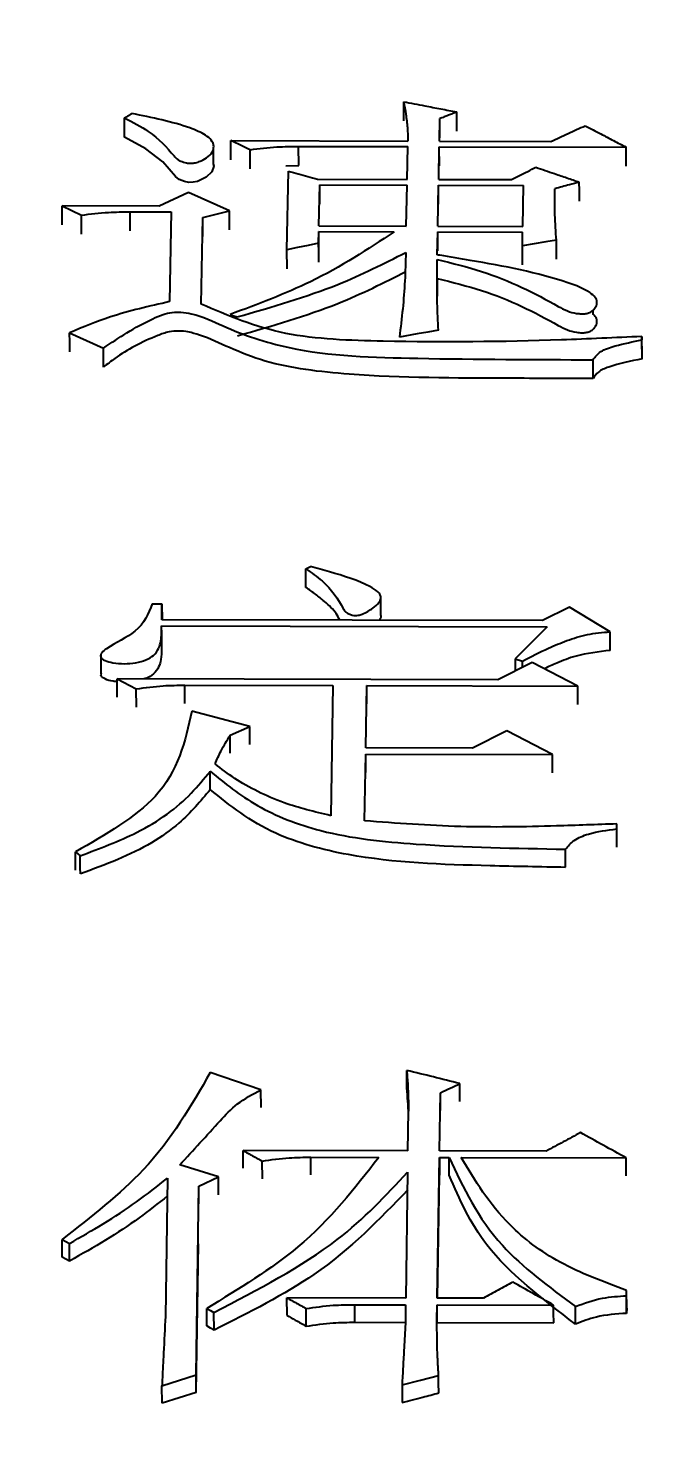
# Model space of a CAD drawing. Header units: millimetres. Extents: x 2312 to 3992, y 755 to 1943.
# Drawn here: x 2740.99 to 2743.56, y 1727.97 to 1733.6 of the extents above; entities that cross this region are included whole.
import ezdxf

# ---------------------------------------------------------------- set-up
doc = ezdxf.new("R2010")
doc.units = ezdxf.units.MM
doc.layers.add('标注', color=3, linetype='Continuous', lineweight=13)
doc.styles.add('SLDTEXTSTYLE1', font='txt.shx', dxfattribs={"width": 0.7, "bigfont": 'gbcbig.shx'})
doc.dimstyles.new('SLDDIMSTYLE12$0', dxfattribs={"dimtxt": 12, "dimasz": 10, "dimexe": 0, "dimexo": 0.0625, "dimgap": 0.875, "dimtad": 1, "dimdec": 1, "dimlfac": 1.8, "dimrnd": 1e-09, "dimzin": 12, "dimdsep": 46, "dimtxsty": 'SLDTEXTSTYLE1', "dimcen": 0.09, "dimdle": 8.16, "dimclrd": 3, "dimclre": 3, "dimadec": 0, "dimazin": 3, "dimtfac": 1, "dimtdec": 1, "dimtofl": 0, "dimtmove": 0, "dimatfit": 3, "dimfxl": 0, "dimfrac": 2, "dimtolj": 1, "dimlwd": 5, "dimlwe": 5, "dimarcsym": 0})

# ---------------------------------------------------------------- blocks, each defined once
blk = doc.blocks.new('*D45')
at = {"layer": 'Defpoints', "color": 0, "transparency": 16777216}
for p in [(2923.8087, 1855.6408), (2923.8087, 1839.6737), (2684.6011, 1694.1345)]:
    blk.add_point(p, dxfattribs=at)
at = {"layer": '标注', "color": 3, "lineweight": 5, "transparency": 16777216}
blk.add_line((2684.6011, 1694.197), (2684.6011, 1855.6408), dxfattribs=at)
at = {"layer": '标注', "color": 3, "linetype": 'Continuous', "lineweight": 5, "transparency": 16777216}
for p, q in [((2694.6011, 1855.6408), (2913.8087, 1855.6408)), ((2923.8087, 1839.7362), (2923.8087, 1855.6408))]:
    blk.add_line(p, q, dxfattribs=at)
at = {"layer": '标注', "color": 3, "transparency": 16777216}
for points in [[(2694.6011, 1857.3075), (2694.6011, 1853.9742), (2684.6011, 1855.6408)], [(2913.8087, 1857.3075), (2913.8087, 1853.9742), (2923.8087, 1855.6408)]]:
    blk.add_solid(points, dxfattribs=at)
at = {"layer": '标注', "color": 0, "transparency": 16777216, "insert": (2804.2049, 1867.9444), "char_height": 10, "attachment_point": 5, "style": 'SLDTEXTSTYLE1'}
blk.add_mtext('\\A1;{\\H2.28571x;290}', dxfattribs=at)

msp = doc.modelspace()

# ---------------------------------------------------------------- linework, layer by layer
at = {"color": 7, "linetype": 'Continuous', "lineweight": 25}
for p, q in [((2741.3797, 1733.1624), (2741.3794, 1733.2396)), ((2742.6433, 1733.1468), (2742.645, 1733.2369)), ((2741.7367, 1733.1279), (2741.7366, 1733.133)), ((2741.7369, 1733.0558), (2741.7367, 1733.1228)), ((2741.8061, 1733.1486), (2742.5168, 1733.1471)), ((2741.8064, 1733.0719), (2741.8061, 1733.1486)), ((2741.8836, 1733.0356), (2741.8833, 1733.1123)), ((2742.0783, 1733.1254), (2742.5164, 1733.1245)), ((2742.0786, 1733.0484), (2742.0783, 1733.1254)), ((2742.5139, 1732.993), (2742.5164, 1733.1245)), ((2742.6405, 1732.9927), (2742.6429, 1733.1242)), ((2742.6429, 1733.1242), (2743.3925, 1733.1226)), ((2742.6432, 1733.0475), (2742.6429, 1733.1242)), ((2742.6433, 1733.1468), (2743.0912, 1733.1458)), ((2742.0271, 1733.0471), (2742.0786, 1733.0484)), ((2742.0317, 1732.71), (2742.0375, 1733.0258)), ((2742.1537, 1732.9938), (2742.5139, 1732.993)), ((2741.6368, 1732.9402), (2741.5189, 1732.8857)), ((2741.8009, 1732.8667), (2741.6368, 1732.9402)), ((2742.16, 1732.8064), (2742.1631, 1732.971)), ((2742.1631, 1732.971), (2742.5135, 1732.9702)), ((2742.1634, 1732.8945), (2742.1631, 1732.971)), ((2742.5105, 1732.8056), (2742.5135, 1732.9702)), ((2742.6371, 1732.8053), (2742.6401, 1732.9699)), ((2742.6401, 1732.9699), (2742.9808, 1732.9692)), ((2742.6404, 1732.8935), (2742.6401, 1732.9699)), ((2742.6405, 1732.9927), (2742.9325, 1732.9921)), ((2742.9778, 1732.8046), (2742.9808, 1732.9692)), ((2741.1295, 1732.8865), (2741.2068, 1732.8497)), ((2741.5189, 1732.8857), (2741.1295, 1732.8865)), ((2741.1298, 1732.8102), (2741.1295, 1732.8865)), ((2741.2071, 1732.7735), (2741.2068, 1732.8497)), ((2741.4017, 1732.863), (2741.5672, 1732.8627)), ((2741.402, 1732.7863), (2741.4017, 1732.863)), ((2741.5672, 1732.8627), (2741.5607, 1732.5025)), ((2741.6871, 1732.4929), (2741.6933, 1732.8395)), ((2741.6933, 1732.8395), (2741.8009, 1732.8667)), ((2742.1588, 1732.7374), (2742.1596, 1732.7834)), ((2742.1596, 1732.7834), (2742.4613, 1732.7827)), ((2742.1599, 1732.7072), (2742.1596, 1732.7834)), ((2742.16, 1732.8064), (2742.5105, 1732.8056)), ((2742.635, 1732.6902), (2742.6366, 1732.7824)), ((2742.6366, 1732.7824), (2742.9774, 1732.7816)), ((2742.6369, 1732.7062), (2742.6366, 1732.7824)), ((2742.6371, 1732.8053), (2742.9778, 1732.8046)), ((2742.9764, 1732.7264), (2742.9774, 1732.7816)), ((2742.9767, 1732.6503), (2742.9764, 1732.7264)), ((2742.032, 1732.634), (2742.0317, 1732.71)), ((2742.6349, 1732.5953), (2742.6345, 1732.5238)), ((2743.2598, 1732.5274), (2743.2598, 1732.5296)), ((2743.2601, 1732.4535), (2743.26, 1732.4686)), ((2741.1593, 1732.3772), (2741.2945, 1732.3159)), ((2743.4566, 1732.3628), (2743.4564, 1732.3488)), ((2743.4567, 1732.2733), (2743.4564, 1732.3488)), ((2743.4569, 1732.2874), (2743.4566, 1732.3628)), ((2741.2948, 1732.24), (2741.2945, 1732.3159)), ((2743.2606, 1732.1935), (2743.2603, 1732.2693)), ((2742.1067, 1731.4302), (2742.1263, 1731.4398)), ((2742.4085, 1731.243), (2742.4081, 1731.3174)), ((2741.491, 1731.2895), (2741.5299, 1731.2894)), ((2741.5288, 1731.2255), (2741.5299, 1731.2894)), ((2741.5299, 1731.2894), (2741.5302, 1731.2255)), ((2743.1652, 1731.2761), (2743.0572, 1731.2222)), ((2743.3291, 1731.1773), (2743.1652, 1731.2761)), ((2741.5284, 1731.2009), (2743.0763, 1731.1976)), ((2743.0572, 1731.2222), (2741.5288, 1731.2255)), ((2743.0763, 1731.1976), (2742.9476, 1731.0694)), ((2741.5294, 1731.1096), (2741.5291, 1731.1834)), ((2743.3295, 1731.1029), (2743.3291, 1731.1773)), ((2741.2844, 1731.0847), (2741.2847, 1731.0111)), ((2743.0155, 1731.0544), (2742.8781, 1730.9852)), ((2742.9476, 1731.0694), (2742.9767, 1731.0595)), ((2743.1989, 1730.9597), (2743.0155, 1731.0544)), ((2741.3497, 1730.9886), (2741.4269, 1730.9486)), ((2742.8781, 1730.9852), (2741.3497, 1730.9886)), ((2741.35, 1730.9145), (2741.3497, 1730.9886)), ((2741.4272, 1730.8751), (2741.4269, 1730.9486)), ((2741.6218, 1730.9631), (2742.2157, 1730.9618)), ((2741.6222, 1730.8891), (2741.6218, 1730.9631)), ((2742.2157, 1730.9618), (2742.2072, 1730.4394)), ((2742.3479, 1730.7117), (2742.352, 1730.9615)), ((2742.352, 1730.9615), (2743.1989, 1730.9597)), ((2741.882, 1730.7979), (2741.6493, 1730.8584)), ((2741.8035, 1730.763), (2741.882, 1730.7979)), ((2741.8039, 1730.6897), (2741.8035, 1730.763)), ((2742.9136, 1730.7806), (2742.7762, 1730.7107)), ((2743.0971, 1730.6849), (2742.9136, 1730.7806)), ((2742.3431, 1730.4188), (2742.3475, 1730.6865)), ((2742.3475, 1730.6865), (2743.0971, 1730.6849)), ((2742.7762, 1730.7107), (2742.3479, 1730.7117)), ((2741.7237, 1730.5439), (2741.7233, 1730.6175)), ((2743.3551, 1730.3861), (2743.3554, 1730.4064)), ((2743.3558, 1730.3335), (2743.3554, 1730.4064)), ((2743.3554, 1730.3132), (2743.3551, 1730.3861)), ((2741.1826, 1730.2941), (2741.2018, 1730.2787)), ((2741.1829, 1730.2209), (2741.1826, 1730.2941)), ((2741.927, 1729.3396), (2741.7237, 1729.4086)), ((2741.9274, 1729.268), (2741.927, 1729.3396)), ((2742.6438, 1729.0943), (2742.6473, 1729.3275)), ((2742.5172, 1729.0946), (2742.5196, 1729.2538)), ((2742.5172, 1729.0946), (2741.8552, 1729.096)), ((2741.8556, 1729.0246), (2741.8552, 1729.096)), ((2741.9329, 1728.9819), (2741.9325, 1729.0533)), ((2742.1274, 1729.0688), (2742.3999, 1729.0682)), ((2742.1278, 1728.9974), (2742.1274, 1729.0688)), ((2742.635, 1728.5034), (2742.6434, 1729.0677)), ((2742.6434, 1729.0677), (2742.6823, 1729.0676)), ((2743.0721, 1729.0934), (2742.6438, 1729.0943)), ((2742.731, 1729.0675), (2743.393, 1729.0661)), ((2741.7563, 1728.9896), (2741.6012, 1729.038)), ((2742.5159, 1729.0093), (2742.5084, 1728.5037)), ((2742.6364, 1728.5034), (2742.6438, 1728.9963)), ((2741.5518, 1728.9848), (2741.5435, 1728.4298)), ((2741.6666, 1728.1949), (2741.6778, 1728.9524)), ((2741.6778, 1728.9524), (2741.7563, 1728.9896)), ((2741.1298, 1728.6681), (2741.1294, 1728.7391)), ((2741.1295, 1728.739), (2741.1584, 1728.7228)), ((2741.6671, 1728.1247), (2741.6759, 1728.7216)), ((2741.1588, 1728.6519), (2741.1299, 1728.6681)), ((2742.5084, 1728.5037), (2742.0314, 1728.5047)), ((2742.0318, 1728.4341), (2742.0314, 1728.5047)), ((2742.8199, 1728.503), (2742.635, 1728.5034)), ((2743.3945, 1728.5126), (2743.3948, 1728.5343)), ((2743.3949, 1728.442), (2743.3945, 1728.5126)), ((2743.3952, 1728.4636), (2743.3948, 1728.5343)), ((2741.7098, 1728.3915), (2741.7094, 1728.4621)), ((2741.7388, 1728.3751), (2741.7384, 1728.4457)), ((2742.109, 1728.3906), (2742.1086, 1728.4611)), ((2742.3036, 1728.477), (2742.508, 1728.4766)), ((2742.304, 1728.4064), (2742.3036, 1728.477)), ((2742.508, 1728.4766), (2742.5069, 1728.4005)), ((2742.6337, 1728.4165), (2742.6346, 1728.4763)), ((2742.6346, 1728.4763), (2743.1018, 1728.4753)), ((2742.635, 1728.4057), (2742.6346, 1728.4763)), ((2743.1898, 1728.399), (2743.1894, 1728.4697)), ((2743.3952, 1728.4636), (2743.3949, 1728.442)), ((2742.304, 1728.4064), (2742.507, 1728.406)), ((2742.635, 1728.4057), (2743.1022, 1728.4047)), ((2741.5297, 1728.1514), (2741.6666, 1728.1949)), ((2741.5301, 1728.0812), (2741.5297, 1728.1514)), ((2741.6671, 1728.1247), (2741.5301, 1728.0812))]:
    msp.add_line(p, q, dxfattribs=at)
at = {"color": 7, "linetype": 'Continuous', "lineweight": 25, "flags": 128}
for points in [[(2742.5006, 1733.2275), (2742.5004, 1733.2705), (2742.5003, 1733.3045)], [(2742.6453, 1733.16), (2742.6452, 1733.2029), (2742.645, 1733.2369)], [(2742.714, 1733.1868), (2742.7138, 1733.2297), (2742.7137, 1733.2637)], [(2741.7347, 1733.0552), (2741.7378, 1733.0461), (2741.7304, 1733.0234), (2741.7069, 1733.0016), (2741.6719, 1732.9849), (2741.6557, 1732.9814), (2741.638, 1732.9811), (2741.6201, 1732.9844), (2741.5991, 1732.9928), (2741.5839, 1733.0044), (2741.5336, 1733.0641), (2741.4645, 1733.1156), (2741.3797, 1733.1624), (2741.3797, 1733.1624)], [(2743.3928, 1733.0459), (2743.3927, 1733.0887), (2743.3925, 1733.1226)], [(2743.1074, 1732.8788), (2743.1072, 1732.9214), (2743.1071, 1732.9553)], [(2743.2053, 1732.9059), (2743.2051, 1732.9485), (2743.205, 1732.9824)], [(2741.6936, 1732.7633), (2741.6935, 1732.8057), (2741.6933, 1732.8395)], [(2741.8012, 1732.7905), (2741.8011, 1732.833), (2741.8009, 1732.8667)], [(2742.1588, 1732.7374), (2742.1171, 1732.7284), (2742.0744, 1732.7192), (2742.0317, 1732.71)], [(2742.1591, 1732.6613), (2742.1589, 1732.7037), (2742.1588, 1732.7374)], [(2743.1131, 1732.7491), (2743.0701, 1732.742), (2743.0232, 1732.7342), (2742.9764, 1732.7264)], [(2743.1134, 1732.6726), (2743.1132, 1732.7154), (2743.1131, 1732.7491)], [(2742.6349, 1732.5958), (2742.6349, 1732.6165), (2742.6348, 1732.6377), (2742.6346, 1732.6717)], [(2741.8031, 1732.4506), (2741.8177, 1732.4459), (2741.8321, 1732.4413)], [(2741.1596, 1732.3017), (2741.1595, 1732.3204), (2741.1595, 1732.3396), (2741.1593, 1732.3772)], [(2742.6393, 1732.388), (2742.5965, 1732.3804), (2742.5537, 1732.3728), (2742.483, 1732.3603)], [(2742.1071, 1731.3554), (2742.107, 1731.3815), (2742.1068, 1731.4058), (2742.1067, 1731.4302)], [(2742.9476, 1731.0694), (2742.9478, 1731.0279), (2742.9478, 1731.0204)], [(2742.9768, 1731.0349), (2742.9768, 1731.0364), (2742.9767, 1731.0595)], [(2742.3523, 1730.888), (2742.3521, 1730.9289), (2742.352, 1730.9615)], [(2743.1993, 1730.8862), (2743.1991, 1730.9271), (2743.1989, 1730.9597)], [(2741.8823, 1730.7246), (2741.8821, 1730.7654), (2741.882, 1730.7979)], [(2742.3478, 1730.6133), (2742.3476, 1730.6541), (2742.3475, 1730.6865)], [(2743.0974, 1730.6117), (2743.0972, 1730.6525), (2743.0971, 1730.6849)], [(2743.1497, 1730.2323), (2743.1496, 1730.2525), (2743.1495, 1730.2731), (2743.1493, 1730.3051)], [(2741.2022, 1730.206), (2741.2021, 1730.2321), (2741.202, 1730.2554), (2741.2018, 1730.2787)], [(2742.5128, 1729.3455), (2742.5126, 1729.3857), (2742.5124, 1729.4174)], [(2742.7261, 1729.2926), (2742.7259, 1729.3326), (2742.7258, 1729.3643)], [(2742.6477, 1729.2558), (2742.6475, 1729.2959), (2742.6473, 1729.3275)], [(2742.6434, 1729.0677), (2742.6436, 1729.0277), (2742.6438, 1728.9963)], [(2742.6827, 1728.9963), (2742.6826, 1729.023), (2742.6823, 1729.0676)], [(2743.3934, 1728.9947), (2743.3931, 1729.0346), (2743.393, 1729.0661)], [(2741.6782, 1728.8812), (2741.678, 1728.9211), (2741.6778, 1728.9524)], [(2741.7567, 1728.9184), (2741.7564, 1728.9583), (2741.7563, 1728.9896)], [(2741.1588, 1728.6519), (2741.1586, 1728.6916), (2741.1584, 1728.7228)], [(2741.7095, 1728.462), (2741.724, 1728.4538), (2741.7384, 1728.4457)], [(2743.1022, 1728.4047), (2743.102, 1728.4442), (2743.1018, 1728.4753)], [(2741.7388, 1728.3751), (2741.7244, 1728.3833), (2741.7099, 1728.3914)], [(2741.6671, 1728.1247), (2741.6668, 1728.164), (2741.6666, 1728.1949)], [(2742.4936, 1728.1547), (2742.5669, 1728.1738), (2742.6402, 1728.1928)], [(2742.4936, 1728.1547), (2742.4938, 1728.1154), (2742.494, 1728.0846)], [(2742.6406, 1728.1226), (2742.6403, 1728.1619), (2742.6402, 1728.1928)]]:
    msp.add_lwpolyline(points, dxfattribs=at)
at = {"color": 7, "linetype": 'Continuous', "lineweight": 25}
for points, knots in [([(2742.5003, 1733.3045), (2742.5032, 1733.288), (2742.5094, 1733.2536), (2742.5158, 1733.2011), (2742.5165, 1733.1651), (2742.5168, 1733.1471)], [0, 0, 0, 0, 0.317092, 0.658265, 1, 1, 1, 1]), ([(2742.5003, 1733.3045), (2742.5283, 1733.2992), (2742.5779, 1733.2897), (2742.6491, 1733.2761), (2742.6921, 1733.2678), (2742.7137, 1733.2637)], [0, 0, 0, 0, 0.394364, 0.697182, 1, 1, 1, 1]), ([(2741.3794, 1733.2396), (2741.4131, 1733.2224), (2741.4985, 1733.1788), (2741.5526, 1733.1166), (2741.5899, 1733.0745), (2741.6072, 1733.0651), (2741.6241, 1733.0595), (2741.6436, 1733.0572), (2741.6619, 1733.0588), (2741.6854, 1733.0659), (2741.7113, 1733.0801), (2741.7337, 1733.1012), (2741.74, 1733.1261), (2741.7311, 1733.1503), (2741.6989, 1733.1766), (2741.6317, 1733.2052), (2741.53, 1733.233), (2741.4496, 1733.2493), (2741.409, 1733.2576)], [0, 0, 0, 0, 0.1333215, 0.3381919, 0.368461, 0.3835487, 0.4086731, 0.4237888, 0.4389985, 0.4596728, 0.4991517, 0.5439995, 0.5879971, 0.6338227, 0.6754266, 0.7558862, 0.8768409, 1, 1, 1, 1]), ([(2741.3795, 1733.2396), (2741.382, 1733.2412), (2741.3881, 1733.2449), (2741.398, 1733.2509), (2741.4053, 1733.2553), (2741.409, 1733.2576)], [0, 0, 0, 0, 0.25285, 0.626401, 1, 1, 1, 1]), ([(2742.7137, 1733.2637), (2742.708, 1733.2615), (2742.6965, 1733.257), (2742.6794, 1733.2503), (2742.6622, 1733.2436), (2742.6508, 1733.2391), (2742.645, 1733.2369)], [0, 0, 0, 0, 0.25, 0.5, 0.75, 1, 1, 1, 1]), ([(2743.0912, 1733.1458), (2743.1141, 1733.1563), (2743.1484, 1733.172), (2743.1943, 1733.193), (2743.2172, 1733.2034), (2743.2286, 1733.2086)], [0, 0, 0, 0, 0.5, 0.75, 1, 1, 1, 1]), ([(2743.2286, 1733.2086), (2743.2496, 1733.1976), (2743.2874, 1733.1778), (2743.342, 1733.1491), (2743.3757, 1733.1314), (2743.3925, 1733.1226)], [0, 0, 0, 0, 0.383556, 0.691778, 1, 1, 1, 1]), ([(2741.8833, 1733.1123), (2741.8723, 1733.1175), (2741.8539, 1733.1262), (2741.8282, 1733.1383), (2741.8135, 1733.1452), (2741.8061, 1733.1486)], [0, 0, 0, 0, 0.4296251, 0.7148125, 1, 1, 1, 1]), ([(2741.8833, 1733.1123), (2741.9192, 1733.1167), (2741.9834, 1733.1246), (2742.0492, 1733.1252), (2742.0783, 1733.1254)], [0, 0, 0, 0, 0.558776, 1, 1, 1, 1]), ([(2742.0375, 1733.0258), (2742.0507, 1733.0222), (2742.0767, 1733.015), (2742.1154, 1733.0043), (2742.141, 1732.9973), (2742.1537, 1732.9938)], [0, 0, 0, 0, 0.3411052, 0.6705526, 1, 1, 1, 1]), ([(2742.9325, 1732.9921), (2742.9433, 1732.9975), (2742.9651, 1733.0086), (2742.9978, 1733.0251), (2743.0198, 1733.0363), (2743.0308, 1733.0418)], [0, 0, 0, 0, 0.3286237, 0.6643118, 1, 1, 1, 1]), ([(2743.0308, 1733.0418), (2743.0558, 1733.0333), (2743.0973, 1733.0191), (2743.1554, 1732.9993), (2743.1884, 1732.988), (2743.205, 1732.9824)], [0, 0, 0, 0, 0.430718, 0.715359, 1, 1, 1, 1]), ([(2743.1131, 1732.7491), (2743.1106, 1732.7831), (2743.107, 1732.8346), (2743.1066, 1732.9032), (2743.1069, 1732.9379), (2743.1071, 1732.9553)], [0, 0, 0, 0, 0.493257, 0.746615, 1, 1, 1, 1]), ([(2743.205, 1732.9824), (2743.1917, 1732.9787), (2743.1687, 1732.9723), (2743.1361, 1732.9633), (2743.1168, 1732.9579), (2743.1071, 1732.9553)], [0, 0, 0, 0, 0.406795, 0.703397, 1, 1, 1, 1]), ([(2741.2068, 1732.8497), (2741.2426, 1732.8542), (2741.3068, 1732.8622), (2741.3727, 1732.8628), (2741.4017, 1732.863)], [0, 0, 0, 0, 0.558776, 1, 1, 1, 1]), ([(2742.4613, 1732.7827), (2742.3557, 1732.7127), (2742.1652, 1732.5862), (2741.9148, 1732.4925), (2741.8031, 1732.4507)], [0, 0, 0, 0, 0.554072, 1, 1, 1, 1]), ([(2741.8321, 1732.4413), (2741.9715, 1732.4815), (2742.2183, 1732.5526), (2742.4205, 1732.6552), (2742.5085, 1732.6998)], [0, 0, 0, 0, 0.564767, 1, 1, 1, 1]), ([(2742.5086, 1732.6998), (2742.5076, 1732.6617), (2742.5058, 1732.5865), (2742.4969, 1732.4733), (2742.4877, 1732.3979), (2742.483, 1732.3603)], [0, 0, 0, 0, 0.3378389, 0.6688302, 1, 1, 1, 1]), ([(2742.6393, 1732.388), (2742.6375, 1732.4242), (2742.6343, 1732.4898), (2742.6337, 1732.5843), (2742.6343, 1732.6426), (2742.6346, 1732.6717)], [0, 0, 0, 0, 0.380581, 0.690284, 1, 1, 1, 1]), ([(2742.6346, 1732.6717), (2742.6951, 1732.6568), (2742.8786, 1732.6116), (2743.0389, 1732.5299), (2743.153, 1732.4651), (2743.1871, 1732.4559), (2743.2127, 1732.4532), (2743.2312, 1732.4541), (2743.2473, 1732.4588), (2743.2621, 1732.4685), (2743.2729, 1732.483), (2743.2775, 1732.5012), (2743.2702, 1732.5213), (2743.2342, 1732.5504), (2743.0752, 1732.6129), (2742.8618, 1732.652), (2742.6826, 1732.6825), (2742.6385, 1732.6897), (2742.635, 1732.6902)], [0, 0, 0, 0, 0.124905, 0.379272, 0.411286, 0.436583, 0.449501, 0.460043, 0.470679, 0.482828, 0.503112, 0.524905, 0.546796, 0.573745, 0.645863, 0.913176, 0.993139, 1, 1, 1, 1]), ([(2741.8324, 1732.3651), (2741.9718, 1732.4053), (2742.2186, 1732.4763), (2742.4208, 1732.5787), (2742.5088, 1732.6233)], [0, 0, 0, 0, 0.564826, 1, 1, 1, 1]), ([(2742.6349, 1732.5953), (2742.6954, 1732.5804), (2742.879, 1732.5352), (2743.0392, 1732.4535), (2743.1534, 1732.3889), (2743.1875, 1732.3798), (2743.2132, 1732.377), (2743.2316, 1732.378), (2743.2477, 1732.3827), (2743.2625, 1732.3924), (2743.2733, 1732.407), (2743.2775, 1732.4251), (2743.2728, 1732.4414), (2743.2624, 1732.4495), (2743.2586, 1732.4525)], [0, 0, 0, 0, 0.223354, 0.678208, 0.73509, 0.780509, 0.803506, 0.822365, 0.84139, 0.863166, 0.899495, 0.938502, 0.977556, 1, 1, 1, 1]), ([(2741.5607, 1732.5024), (2741.4795, 1732.4841), (2741.3355, 1732.4515), (2741.2128, 1732.3997), (2741.1593, 1732.3772)], [0, 0, 0, 0, 0.564344, 1, 1, 1, 1]), ([(2743.4566, 1732.3628), (2743.3487, 1732.3577), (2743.0029, 1732.3412), (2742.53, 1732.3384), (2742.0082, 1732.3553), (2741.7948, 1732.4466), (2741.6869, 1732.4927)], [0, 0, 0, 0, 0.176118, 0.564379, 0.779513, 1, 1, 1, 1]), ([(2741.2945, 1732.3159), (2741.3567, 1732.3575), (2741.4297, 1732.4063), (2741.5301, 1732.4503), (2741.5686, 1732.4602), (2741.6089, 1732.4615), (2741.6848, 1732.4483), (2741.8113, 1732.3848), (2742.0936, 1732.2869), (2742.6215, 1732.271), (2743.0274, 1732.27), (2743.2602, 1732.2693)], [0, 0, 0, 0, 0.1369576, 0.1606959, 0.1793812, 0.1950437, 0.2154685, 0.2883417, 0.4325688, 0.674552, 1, 1, 1, 1]), ([(2743.2606, 1732.1935), (2743.147, 1732.194), (2742.8203, 1732.1957), (2742.3783, 1732.1952), (2741.988, 1732.241), (2741.8052, 1732.3143), (2741.7112, 1732.3599), (2741.6395, 1732.381), (2741.5966, 1732.386), (2741.5528, 1732.3815), (2741.4601, 1732.3472), (2741.3715, 1732.299), (2741.31, 1732.2516), (2741.2948, 1732.24)], [0, 0, 0, 0, 0.157364, 0.452773, 0.615188, 0.696391, 0.767218, 0.7914, 0.809119, 0.827004, 0.851325, 0.963368, 1, 1, 1, 1]), ([(2743.2603, 1732.2693), (2743.2688, 1732.2809), (2743.2865, 1732.3048), (2743.362, 1732.3301), (2743.4204, 1732.3417), (2743.4564, 1732.3488)], [0, 0, 0, 0, 0.26574, 0.546928, 1, 1, 1, 1]), ([(2743.4567, 1732.2728), (2743.4106, 1732.2638), (2743.3471, 1732.2514), (2743.2778, 1732.2217), (2743.2662, 1732.2027), (2743.2606, 1732.1935)], [0, 0, 0, 0, 0.573338, 0.791762, 1, 1, 1, 1]), ([(2742.1067, 1731.4302), (2742.1299, 1731.4143), (2742.1986, 1731.3673), (2742.239, 1731.3054), (2742.2641, 1731.2583), (2742.2778, 1731.2494), (2742.2922, 1731.2443), (2742.3054, 1731.2426), (2742.3193, 1731.2438), (2742.3456, 1731.2522), (2742.3742, 1731.2697), (2742.4004, 1731.2914), (2742.4092, 1731.3103), (2742.4074, 1731.3256), (2742.3935, 1731.3424), (2742.3316, 1731.379), (2742.235, 1731.4096), (2742.1518, 1731.4328), (2742.1263, 1731.4399)], [0, 0, 0, 0, 0.116276, 0.344807, 0.36862, 0.392613, 0.409461, 0.422044, 0.43469, 0.453213, 0.516657, 0.566689, 0.599724, 0.625626, 0.651478, 0.703426, 0.909309, 1, 1, 1, 1]), ([(2742.2432, 1731.224), (2742.2391, 1731.2329), (2742.2266, 1731.2599), (2742.189, 1731.2938), (2742.1469, 1731.3284), (2742.1204, 1731.3464), (2742.1071, 1731.3554)], [0, 0, 0, 0, 0.177984, 0.543103, 0.771142, 1, 1, 1, 1]), ([(2741.491, 1731.2895), (2741.4755, 1731.2503), (2741.4474, 1731.1792), (2741.3346, 1731.13), (2741.2877, 1731.0952), (2741.2812, 1731.0796), (2741.2897, 1731.0685), (2741.306, 1731.0597), (2741.3357, 1731.0514), (2741.3786, 1731.0482), (2741.4244, 1731.0524), (2741.4667, 1731.063), (2741.5122, 1731.0912), (2741.5288, 1731.1412), (2741.5285, 1731.181), (2741.5284, 1731.2009)], [0, 0, 0, 0, 0.229967, 0.416442, 0.453146, 0.48729, 0.503831, 0.521953, 0.561603, 0.612123, 0.663703, 0.71452, 0.762653, 0.881431, 1, 1, 1, 1]), ([(2742.4078, 1731.2424), (2742.408, 1731.2384), (2742.4084, 1731.2318), (2742.4034, 1731.2259), (2742.4015, 1731.2236)], [0, 0, 0, 0, 0.618819, 1, 1, 1, 1]), ([(2742.9767, 1731.0595), (2743.0108, 1731.0775), (2743.0672, 1731.1073), (2743.1547, 1731.1427), (2743.2358, 1731.1696), (2743.2979, 1731.1747), (2743.3291, 1731.1773)], [0, 0, 0, 0, 0.334478, 0.553297, 0.775018, 1, 1, 1, 1]), ([(2741.5278, 1731.109), (2741.5279, 1731.0948), (2741.5279, 1731.0606), (2741.5114, 1731.018), (2741.4766, 1730.993), (2741.4605, 1730.989), (2741.4578, 1730.9883)], [0, 0, 0, 0, 0.321846, 0.777049, 0.96161, 1, 1, 1, 1]), ([(2743.3294, 1731.1029), (2743.2821, 1731.0971), (2743.2045, 1731.0877), (2743.121, 1731.0554), (2743.0809, 1731.0368), (2743.0644, 1731.0292)], [0, 0, 0, 0, 0.479849, 0.786199, 1, 1, 1, 1]), ([(2741.3497, 1730.9777), (2741.3443, 1730.978), (2741.327, 1730.9789), (2741.3062, 1730.9856), (2741.2903, 1730.9943), (2741.2828, 1731.0026), (2741.2857, 1731.0083), (2741.2872, 1731.0112)], [0, 0, 0, 0, 0.165632, 0.52781, 0.693272, 0.844229, 1, 1, 1, 1]), ([(2741.4269, 1730.9486), (2741.4628, 1730.9535), (2741.5269, 1730.9622), (2741.5928, 1730.9628), (2741.6218, 1730.9631)], [0, 0, 0, 0, 0.558776, 1, 1, 1, 1]), ([(2741.6493, 1730.8584), (2741.6228, 1730.7383), (2741.5749, 1730.5204), (2741.3041, 1730.3642), (2741.1826, 1730.2941)], [0, 0, 0, 0, 0.551329, 1, 1, 1, 1]), ([(2741.7432, 1730.6476), (2741.7507, 1730.6648), (2741.763, 1730.693), (2741.7847, 1730.7312), (2741.7972, 1730.7524), (2741.8035, 1730.763)], [0, 0, 0, 0, 0.441366, 0.720629, 1, 1, 1, 1]), ([(2742.2072, 1730.4394), (2742.143, 1730.4549), (2742.0381, 1730.4802), (2741.9131, 1730.5353), (2741.8193, 1730.5876), (2741.7685, 1730.6277), (2741.7432, 1730.6476)], [0, 0, 0, 0, 0.346818, 0.567669, 0.785316, 1, 1, 1, 1]), ([(2741.2018, 1730.2787), (2741.28, 1730.3079), (2741.4077, 1730.3557), (2741.5545, 1730.4433), (2741.6496, 1730.5279), (2741.6988, 1730.5877), (2741.7233, 1730.6174)], [0, 0, 0, 0, 0.347871, 0.568479, 0.785366, 1, 1, 1, 1]), ([(2741.7233, 1730.6175), (2741.7822, 1730.5695), (2741.9007, 1730.473), (2742.1848, 1730.3592), (2742.6193, 1730.3142), (2742.9499, 1730.3085), (2743.1493, 1730.3051)], [0, 0, 0, 0, 0.189845, 0.381751, 0.626901, 1, 1, 1, 1]), ([(2741.7236, 1730.5438), (2741.6849, 1730.4979), (2741.6208, 1730.4217), (2741.491, 1730.328), (2741.3537, 1730.2617), (2741.2529, 1730.2244), (2741.2022, 1730.2056)], [0, 0, 0, 0, 0.332223, 0.55086, 0.773951, 1, 1, 1, 1]), ([(2743.1497, 1730.2319), (2743.0488, 1730.2339), (2742.7569, 1730.2395), (2742.3517, 1730.2535), (2741.9468, 1730.3645), (2741.803, 1730.4801), (2741.7237, 1730.5439)], [0, 0, 0, 0, 0.188791, 0.545991, 0.749598, 1, 1, 1, 1]), ([(2743.3554, 1730.4064), (2743.2746, 1730.4035), (2743.066, 1730.396), (2742.7269, 1730.3899), (2742.4715, 1730.4091), (2742.3431, 1730.4188)], [0, 0, 0, 0, 0.239399, 0.617731, 1, 1, 1, 1]), ([(2743.1493, 1730.3051), (2743.1596, 1730.3175), (2743.1805, 1730.3427), (2743.2539, 1730.3733), (2743.3164, 1730.3812), (2743.3551, 1730.3861)], [0, 0, 0, 0, 0.268214, 0.547278, 1, 1, 1, 1]), ([(2741.7237, 1729.4086), (2741.6465, 1729.2746), (2741.5074, 1729.0334), (2741.2458, 1728.8297), (2741.1294, 1728.7391)], [0, 0, 0, 0, 0.555303, 1, 1, 1, 1]), ([(2742.5124, 1729.4174), (2742.514, 1729.3978), (2742.5169, 1729.3608), (2742.5189, 1729.3062), (2742.5194, 1729.2713), (2742.5196, 1729.2538)], [0, 0, 0, 0, 0.360837, 0.680381, 1, 1, 1, 1]), ([(2742.7258, 1729.3643), (2742.6902, 1729.3731), (2742.6191, 1729.3908), (2742.5479, 1729.4085), (2742.5124, 1729.4174)], [0, 0, 0, 0, 0.5, 1, 1, 1, 1]), ([(2741.6012, 1729.038), (2741.6554, 1729.0968), (2741.7309, 1729.1788), (2741.8274, 1729.2857), (2741.8937, 1729.3216), (2741.927, 1729.3396)], [0, 0, 0, 0, 0.557405, 0.777194, 1, 1, 1, 1]), ([(2742.5193, 1729.2304), (2742.5192, 1729.2338), (2742.519, 1729.2548), (2742.5167, 1729.2931), (2742.5141, 1729.328), (2742.5128, 1729.3455)], [0, 0, 0, 0, 0.088831, 0.54436, 1, 1, 1, 1]), ([(2742.6473, 1729.3275), (2742.6604, 1729.3336), (2742.6865, 1729.3459), (2742.7127, 1729.3581), (2742.7258, 1729.3643)], [0, 0, 0, 0, 0.500003, 1, 1, 1, 1]), ([(2743.2095, 1729.1675), (2743.1866, 1729.1551), (2743.1408, 1729.1305), (2743.095, 1729.1057), (2743.0721, 1729.0934)], [0, 0, 0, 0, 0.5000009, 1, 1, 1, 1]), ([(2743.393, 1729.0661), (2743.3624, 1729.083), (2743.3012, 1729.1168), (2743.2401, 1729.1506), (2743.2095, 1729.1675)], [0, 0, 0, 0, 0.5, 1, 1, 1, 1]), ([(2742.3999, 1729.0682), (2742.3035, 1728.9434), (2742.1294, 1728.7181), (2741.839, 1728.541), (2741.7094, 1728.4621)], [0, 0, 0, 0, 0.553896, 1, 1, 1, 1]), ([(2741.8552, 1729.096), (2741.8681, 1729.0889), (2741.8938, 1729.0747), (2741.9196, 1729.0604), (2741.9325, 1729.0533)], [0, 0, 0, 0, 0.500001, 1, 1, 1, 1]), ([(2741.9325, 1729.0533), (2741.9683, 1729.0585), (2742.0325, 1729.0678), (2742.0984, 1729.0685), (2742.1274, 1729.0688)], [0, 0, 0, 0, 0.5587761, 1, 1, 1, 1]), ([(2742.6823, 1729.0676), (2742.7398, 1728.9458), (2742.8435, 1728.726), (2743.0827, 1728.5487), (2743.1894, 1728.4697)], [0, 0, 0, 0, 0.554101, 1, 1, 1, 1]), ([(2743.3948, 1728.5343), (2743.302, 1728.5688), (2743.1185, 1728.6372), (2742.8789, 1728.8208), (2742.7868, 1728.9745), (2742.731, 1729.0675)], [0, 0, 0, 0, 0.28756, 0.568921, 1, 1, 1, 1]), ([(2741.7384, 1728.4457), (2741.9152, 1728.5374), (2742.2279, 1728.6995), (2742.4287, 1728.9155), (2742.5159, 1729.0094)], [0, 0, 0, 0, 0.565542, 1, 1, 1, 1]), ([(2743.1898, 1728.399), (2743.0564, 1728.5006), (2742.8204, 1728.6804), (2742.7245, 1728.9005), (2742.6827, 1728.9962)], [0, 0, 0, 0, 0.5651, 1, 1, 1, 1]), ([(2741.1584, 1728.7228), (2741.2039, 1728.7486), (2741.2979, 1728.8019), (2741.4304, 1728.889), (2741.5112, 1728.9528), (2741.5518, 1728.9848)], [0, 0, 0, 0, 0.319197, 0.658625, 1, 1, 1, 1]), ([(2742.5163, 1728.938), (2742.4021, 1728.8191), (2742.1958, 1728.6043), (2741.8798, 1728.4459), (2741.7388, 1728.3751)], [0, 0, 0, 0, 0.553618, 1, 1, 1, 1]), ([(2741.5521, 1728.9134), (2741.5147, 1728.8838), (2741.4368, 1728.8222), (2741.305, 1728.7349), (2741.2076, 1728.6796), (2741.1588, 1728.6519)], [0, 0, 0, 0, 0.316307, 0.657274, 1, 1, 1, 1]), ([(2742.9377, 1728.5678), (2742.9181, 1728.557), (2742.8788, 1728.5354), (2742.8396, 1728.5138), (2742.8199, 1728.503)], [0, 0, 0, 0, 0.500001, 1, 1, 1, 1]), ([(2743.1018, 1728.4753), (2743.0745, 1728.4907), (2743.0198, 1728.5216), (2742.9651, 1728.5524), (2742.9377, 1728.5678)], [0, 0, 0, 0, 0.5, 1, 1, 1, 1]), ([(2742.0314, 1728.5047), (2742.0443, 1728.4975), (2742.07, 1728.483), (2742.0958, 1728.4684), (2742.1086, 1728.4611)], [0, 0, 0, 0, 0.500001, 1, 1, 1, 1]), ([(2743.1894, 1728.4697), (2743.2247, 1728.4827), (2743.2884, 1728.5062), (2743.3617, 1728.5106), (2743.3945, 1728.5126)], [0, 0, 0, 0, 0.554064, 1, 1, 1, 1]), ([(2742.0318, 1728.4341), (2742.0429, 1728.4278), (2742.0613, 1728.4175), (2742.087, 1728.403), (2742.1017, 1728.3947), (2742.109, 1728.3906)], [0, 0, 0, 0, 0.429892, 0.714945, 1, 1, 1, 1]), ([(2742.1086, 1728.4611), (2742.1445, 1728.4665), (2742.2087, 1728.476), (2742.2745, 1728.4767), (2742.3036, 1728.477)], [0, 0, 0, 0, 0.558776, 1, 1, 1, 1]), ([(2743.3949, 1728.442), (2743.3532, 1728.4391), (2743.2795, 1728.4342), (2743.2169, 1728.4097), (2743.1898, 1728.399)], [0, 0, 0, 0, 0.565696, 1, 1, 1, 1]), ([(2741.5435, 1728.4298), (2741.5411, 1728.381), (2741.5376, 1728.3104), (2741.533, 1728.2175), (2741.5308, 1728.1734), (2741.5297, 1728.1514)], [0, 0, 0, 0, 0.526839, 0.763419, 1, 1, 1, 1]), ([(2742.109, 1728.3906), (2742.1449, 1728.3959), (2742.2091, 1728.4054), (2742.2749, 1728.4061), (2742.304, 1728.4064)], [0, 0, 0, 0, 0.558764, 1, 1, 1, 1]), ([(2742.5069, 1728.4005), (2742.5051, 1728.3682), (2742.502, 1728.3112), (2742.4976, 1728.2292), (2742.4949, 1728.1796), (2742.4936, 1728.1547)], [0, 0, 0, 0, 0.395832, 0.697916, 1, 1, 1, 1]), ([(2742.6402, 1728.1928), (2742.639, 1728.2121), (2742.6366, 1728.2506), (2742.6338, 1728.3253), (2742.6337, 1728.3805), (2742.6337, 1728.4165)], [0, 0, 0, 0, 0.257846, 0.515699, 1, 1, 1, 1]), ([(2742.494, 1728.0846), (2742.5079, 1728.0882), (2742.5356, 1728.0954), (2742.5845, 1728.108), (2742.6195, 1728.1171), (2742.6406, 1728.1226)], [0, 0, 0, 0, 0.284205, 0.56841, 1, 1, 1, 1])]:
    msp.add_open_spline(points, degree=3, knots=knots, dxfattribs=at)

# ---------------------------------------------------------------- dimensions: what is measured, and where the dimension line sits
at = {"layer": '标注'}
dim = msp.add_linear_dim(base=(2923.8087, 1855.6408), p1=(2684.6011, 1694.1345), p2=(2923.8087, 1839.6737), text='{\\H2.28571x;290}', dimstyle='SLDDIMSTYLE12$0', override={"dimtxt": 10, "dimtdec": 3, "dimtzin": 0}, dxfattribs=at)
dim.commit()
dim.dimension.update_dxf_attribs({"geometry": '*D45', "text_midpoint": (2804.2049, 1855.6408), "dimtype": 160})

doc.saveas('drawing.dxf')
